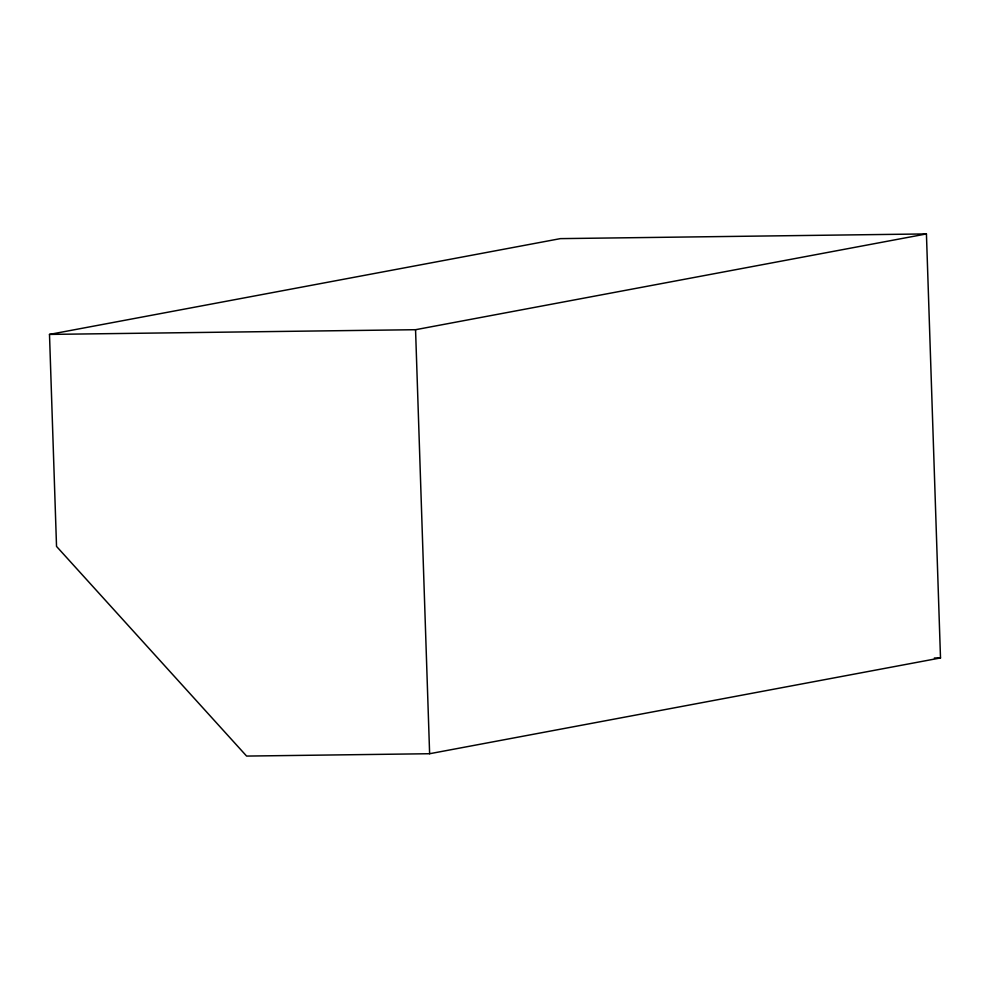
<?xml version="1.0" encoding="UTF-8"?>
<svg xmlns="http://www.w3.org/2000/svg" width="990" height="990" viewBox="0 0 990 990"><rect width="100%" height="100%" fill="white"/><g stroke="black" fill="none" stroke-linecap="round" stroke-linejoin="round"><path stroke-width="1.49" d="M49.5 334.41L560.377 238.627L926.43 233.925L940.5 657.942L429.623 753.724L246.597 756.075L56.529 546.418L49.5 334.41L415.553 329.707L926.43 233.925M934.35 658.016L940.5 657.942M415.553 329.707L429.623 753.724"/></g></svg>
